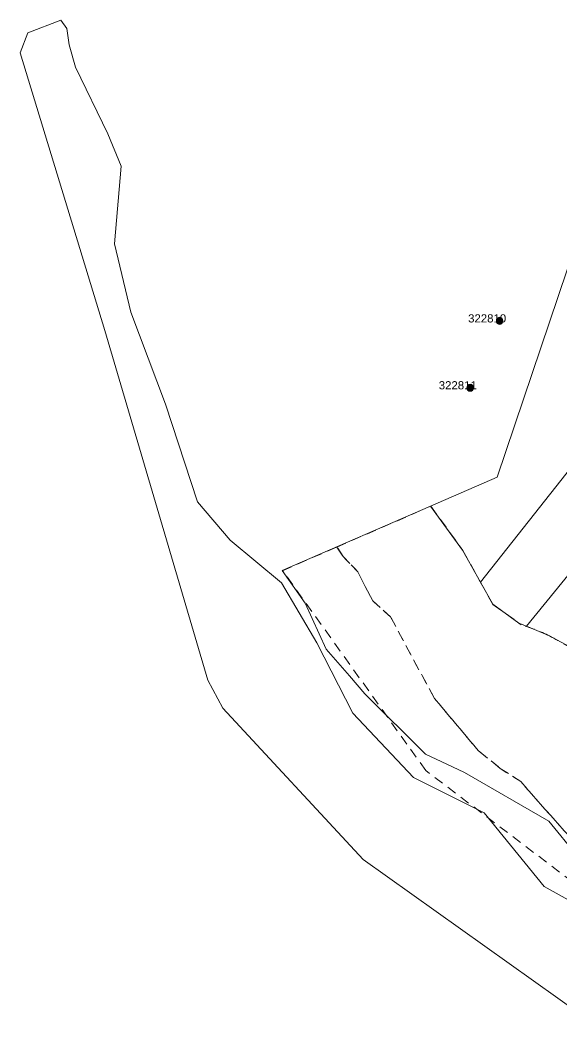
# Model space of a CAD drawing. Header units: metres. Extents: x 308667 to 309873, y 6270550 to 6271594.
# Drawn here: x 308667.1 to 308833, y 6271090.6 to 6271400.8 of the extents above; entities that cross this region are included whole.
import ezdxf
from ezdxf.enums import TextEntityAlignment as Align

# ---------------------------------------------------------------- set-up
doc = ezdxf.new("R2010")
doc.units = ezdxf.units.M
doc.linetypes.add('Dash', pattern=[5, 3, -2])
doc.layers.get('0').update_dxf_attribs({"color": 6})
doc.layers.add('Cadastre Developer_SP_EXT', color=96, linetype='Continuous', lineweight=15)
doc.layers.add('Cadastre Land Parcels_SP_EXT', color=96, linetype='Continuous', lineweight=15)
doc.layers.add('SupportsOH_SP_TR_HV_LV_SL_EXT', color=7, linetype='Continuous')
doc.styles.add('POLE_LABEL', font='arial.ttf', dxfattribs={"height": 2})
doc.styles.get("Standard").update_dxf_attribs({"font": 'arial.ttf'})

# ---------------------------------------------------------------- blocks, each defined once
blk = doc.blocks.new('POLE_EXT')
blk.add_hatch(color=256).paths.add_polyline_path([(-1, 0, 1), (1, 0, 1)])
blk.add_lwpolyline([(-1, 0, 1), (1, 0, 1)], format="xyb", close=True)
at = {"flags": 8}
blk.add_attdef('pNumber', text='', height=2, dxfattribs=at).set_placement((3, 2.5), align=Align.MIDDLE_CENTER)
at = {"style": 'POLE_LABEL', "flags": 9}
for tag, p in [('STRUCTURE_PLANT_NUMBER', (1.35, 0.03)), ('STREET_CODE', (1.35, -0.2))]:
    blk.add_attdef(tag, text='', height=0.2, dxfattribs=at).set_placement(p, align=Align.MIDDLE_LEFT)
at = {"flags": 9}
for tag, p in [('OWNED_BY', (1.35, -0.4)), ('SPECIAL_USE', (1.35, -0.8)), ('STATE', (1.35, -1)), ('cLV', (1.35, -1.4)), ('hDepth', (1.35, -1.6)), ('hDia', (1.35, -1.8)), ('cHV', (1.35, -2)), ('PARENT', (1.35, -0.6)), ('USAGE', (1.35, -1.2)), ('LBRACKET', (1.35, -2.2)), ('LExisting', (1.35, -2.4)), ('LANTNUMBER', (1.35, -2.6)), ('LOther', (1.35, -2.8)), ('LRemove', (1.35, -3)), ('LEGEND', (1.35, -3.2)), ('cLinedev', (1.35, -3.4)), ('pExisting', (1.35, -3.8)), ('pFooting', (1.35, -4.4)), ('pNew', (1.35, -4.6)), ('pRelocate', (1.35, -5)), ('pRemove', (1.35, -5.2)), ('pReplace', (1.35, -5.4)), ('pStay', (1.35, -5.6)), ('pType', (1.35, -5.8)), ('cspan', (1.35, -6)), ('STREETNAME', (1.35, -6.2)), ('LOCATION', (1.35, -3.6)), ('PFNUMBER', (1.35, -4)), ('NEWPFNUMBER', (1.35, -4.2)), ('SUBURB', (1.35, -6.4)), ('OPERATED_BY', (1.36, -7.01)), ('NOTES', (1.35, -6.6)), ('MAINTAINED_BY', (1.36, -6.81))]:
    blk.add_attdef(tag, text='', height=0.2, dxfattribs=at).set_placement(p, align=Align.MIDDLE_LEFT)
at = {"flags": 1}
blk.add_attdef('Z', (1.35, -7.33), '', height=0.2, dxfattribs=at)

msp = doc.modelspace()

# ---------------------------------------------------------------- linework, layer by layer
at = {"layer": 'Cadastre Developer_SP_EXT', "linetype": 'Dash'}
msp.add_lwpolyline([(308833.777, 6271152.512), (308820.437, 6271167.603), (308814.185, 6271171.649), (308807.45, 6271177.09), (308793.996, 6271193.072), (308780.493, 6271218.102), (308775.094, 6271222.95), (308770.511, 6271231.846), (308766.014, 6271236.571), (308764.099, 6271239.442), (308792.915, 6271251.977), (308802.675, 6271238.434), (308808.053, 6271228.8), (308811.912, 6271221.886), (308820.536, 6271215.657), (308820.536, 6271215.657, -0.0402286), (308829.259, 6271212.238), (308829.259, 6271212.238, 0.0056392), (308839.635, 6271206.441)], format="xyb", dxfattribs=at)
msp.add_lwpolyline([(308807.45, 6271177.09), (308814.185, 6271171.649), (308820.437, 6271167.603), (308833.777, 6271152.512), (308841.4, 6271145.228), (308853.22, 6271136.23), (308863.978, 6271127.052), (308881.118, 6271117.561), (308868.185, 6271112.651), (308791.338, 6271170.974), (308747.456, 6271232.204), (308764.099, 6271239.442), (308766.014, 6271236.571), (308770.511, 6271231.846), (308775.094, 6271222.95), (308780.493, 6271218.102), (308793.996, 6271193.072)], close=True, dxfattribs=at)
at = {"layer": 'Cadastre Land Parcels_SP_EXT', "linetype": 'Continuous'}
for points in [[(308848.58, 6271123.779), (308827.644, 6271135.484), (308809.199, 6271158.044), (308787.58, 6271168.8), (308768.99, 6271188.554), (308757.971, 6271210.056), (308747.16, 6271228.464), (308731.351, 6271241.566), (308721.419, 6271253.281), (308711.54, 6271283.21), (308700.992, 6271311.425), (308695.988, 6271332.341), (308698.033, 6271356.095), (308693.941, 6271366.023), (308683.944, 6271386.443), (308682.092, 6271393.275), (308681.298, 6271398.295), (308679.521, 6271400.829), (308669.341, 6271396.964), (308667.05, 6271390.839), (308692.957, 6271305.76), (308724.596, 6271198.703), (308729.158, 6271190.118), (308772.173, 6271143.722), (308846.758, 6271090.646)], [(308837.288, 6271332.221), (308813.221, 6271260.883), (308792.778, 6271251.997), (308802.577, 6271238.447), (308808.071, 6271228.675), (308857.385, 6271290.97)], [(308841.104, 6271205.769), (308829.301, 6271212.238), (308822.251, 6271215.161), (308819.877, 6271216.144), (308811.881, 6271221.899), (308808.071, 6271228.675), (308802.577, 6271238.447), (308792.778, 6271251.997), (308750.425, 6271233.587), (308747.364, 6271232.255), (308754.406, 6271222.278), (308760.775, 6271208.196), (308767.918, 6271199.945), (308772.623, 6271194.508), (308791.242, 6271176.024), (308797.779, 6271172.958), (308803.211, 6271170.41), (308829.014, 6271155.437), (308837.747, 6271144.888)]]:
    msp.add_lwpolyline(points, dxfattribs=at)
for points in [[(308844.821, 6271242.835), (308873.066, 6271278.512), (308857.385, 6271290.97), (308808.071, 6271228.675), (308811.881, 6271221.899), (308819.877, 6271216.144), (308822.251, 6271215.161), (308844.821, 6271242.835)], [(308888.747, 6271266.055), (308873.066, 6271278.512), (308844.821, 6271242.835), (308822.251, 6271215.161), (308829.301, 6271212.238), (308841.104, 6271205.769), (308888.747, 6271266.055)]]:
    msp.add_lwpolyline(points, close=True, dxfattribs=at)

# ---------------------------------------------------------------- block references
at = {"layer": 'SupportsOH_SP_TR_HV_LV_SL_EXT'}
ref = msp.add_blockref('POLE_EXT', (308813.981, 6271308.749), dxfattribs=at)
ref.add_attrib('ASSET_NUM', '322810', dxfattribs={"layer": '0', "height": 2.5, "style": 'POLE_LABEL'}).set_placement((308815.981, 6271309.499), align=Align.MIDDLE_RIGHT)
ref = msp.add_blockref('POLE_EXT', (308804.981, 6271288.249), dxfattribs=at)
ref.add_attrib('ASSET_NUM', '322811', dxfattribs={"layer": '0', "height": 2.5, "style": 'POLE_LABEL'}).set_placement((308806.981, 6271288.999), align=Align.MIDDLE_RIGHT)

doc.saveas('drawing.dxf')
